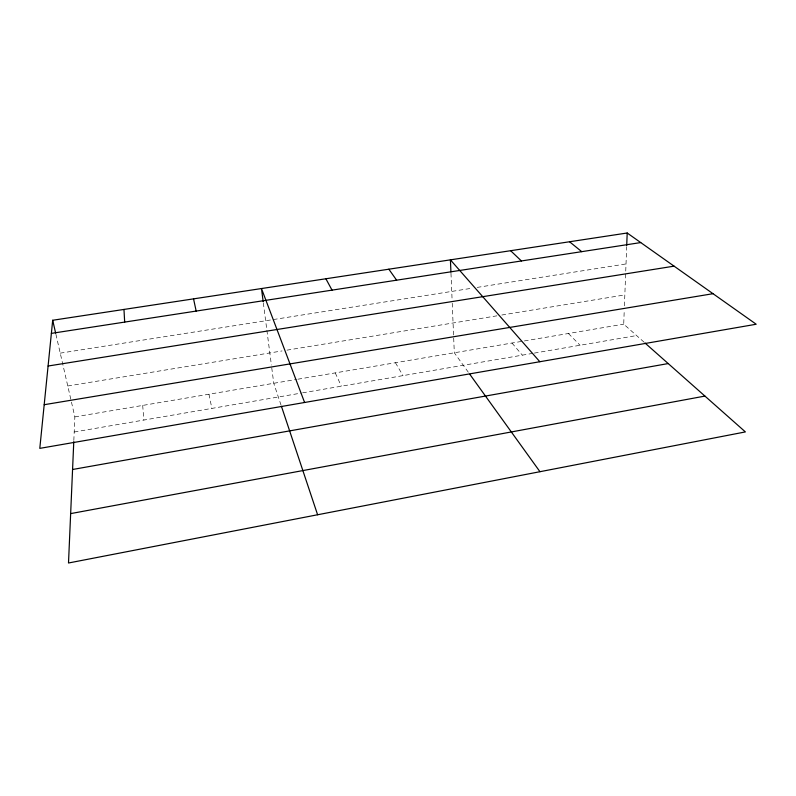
<?xml version="1.0" encoding="UTF-8"?>
<svg xmlns="http://www.w3.org/2000/svg" width="796" height="796" viewBox="0 0 796 796"><rect width="100%" height="100%" fill="white"/><g stroke="black" fill="none" stroke-linecap="round" stroke-linejoin="round"><path stroke-width="0.6" stroke-dasharray="3.98 2.98" d="M644.034 342.151L623.716 324.161L624.223 310.758M624.412 305.883L626.681 246.611M73.829 440.477L74.854 416.885L55.929 334.36M74.197 432.009L301.366 393.055M302.579 392.846L533.141 353.305M534.345 353.096L636.591 335.564M74.854 416.885L296.659 379.413M297.873 379.204L623.716 324.161M67.769 385.98L282.063 350.946M286.958 350.15L496.923 315.823M501.798 315.027L624.83 294.918M60.237 353.145L472.327 288.172M477.172 287.406L626.014 263.934M568.424 333.504L580.065 345.255M511.967 343.036L522.315 355.155M468.317 372.23L454.307 352.777L452.148 301.137M395.423 362.727L403.015 375.622M335.245 372.896L341.365 386.189M281.058 405.184L273.754 383.284L271.555 366.299M208.97 394.229L211.885 408.398M263.327 302.868L266.73 329.106M266.889 330.3L271.396 365.085M142.693 405.423L143.857 420.069M450.974 273.207L452.098 299.913"/><path stroke-width="1.19" d="M626.721 245.377L627.198 232.999L52.695 320.261L39.8 448.367L756.2 324.241L627.198 232.999M73.779 441.68L68.506 563.001L745.394 431.92L644.959 342.976M70.655 513.609L704.928 396.08M72.575 469.491L668.202 363.563M44.198 404.706L713.007 293.694M48.088 366.021L674.073 266.153M51.372 333.385L640.72 242.571M569.548 241.755L581.737 251.665M510.634 250.71L521.42 260.959M539.827 361.732L450.417 259.854L450.924 271.993M469.749 374.22L539.957 471.7M388.846 269.207L396.617 280.182M325.882 278.769L332.031 290.132M304.599 402.487L261.476 288.55L263.178 301.674M281.446 406.348L317.604 514.763M52.695 320.261L55.66 333.186M193.547 298.868L196.164 311.067M123.977 309.435L124.673 322.091"/></g></svg>
